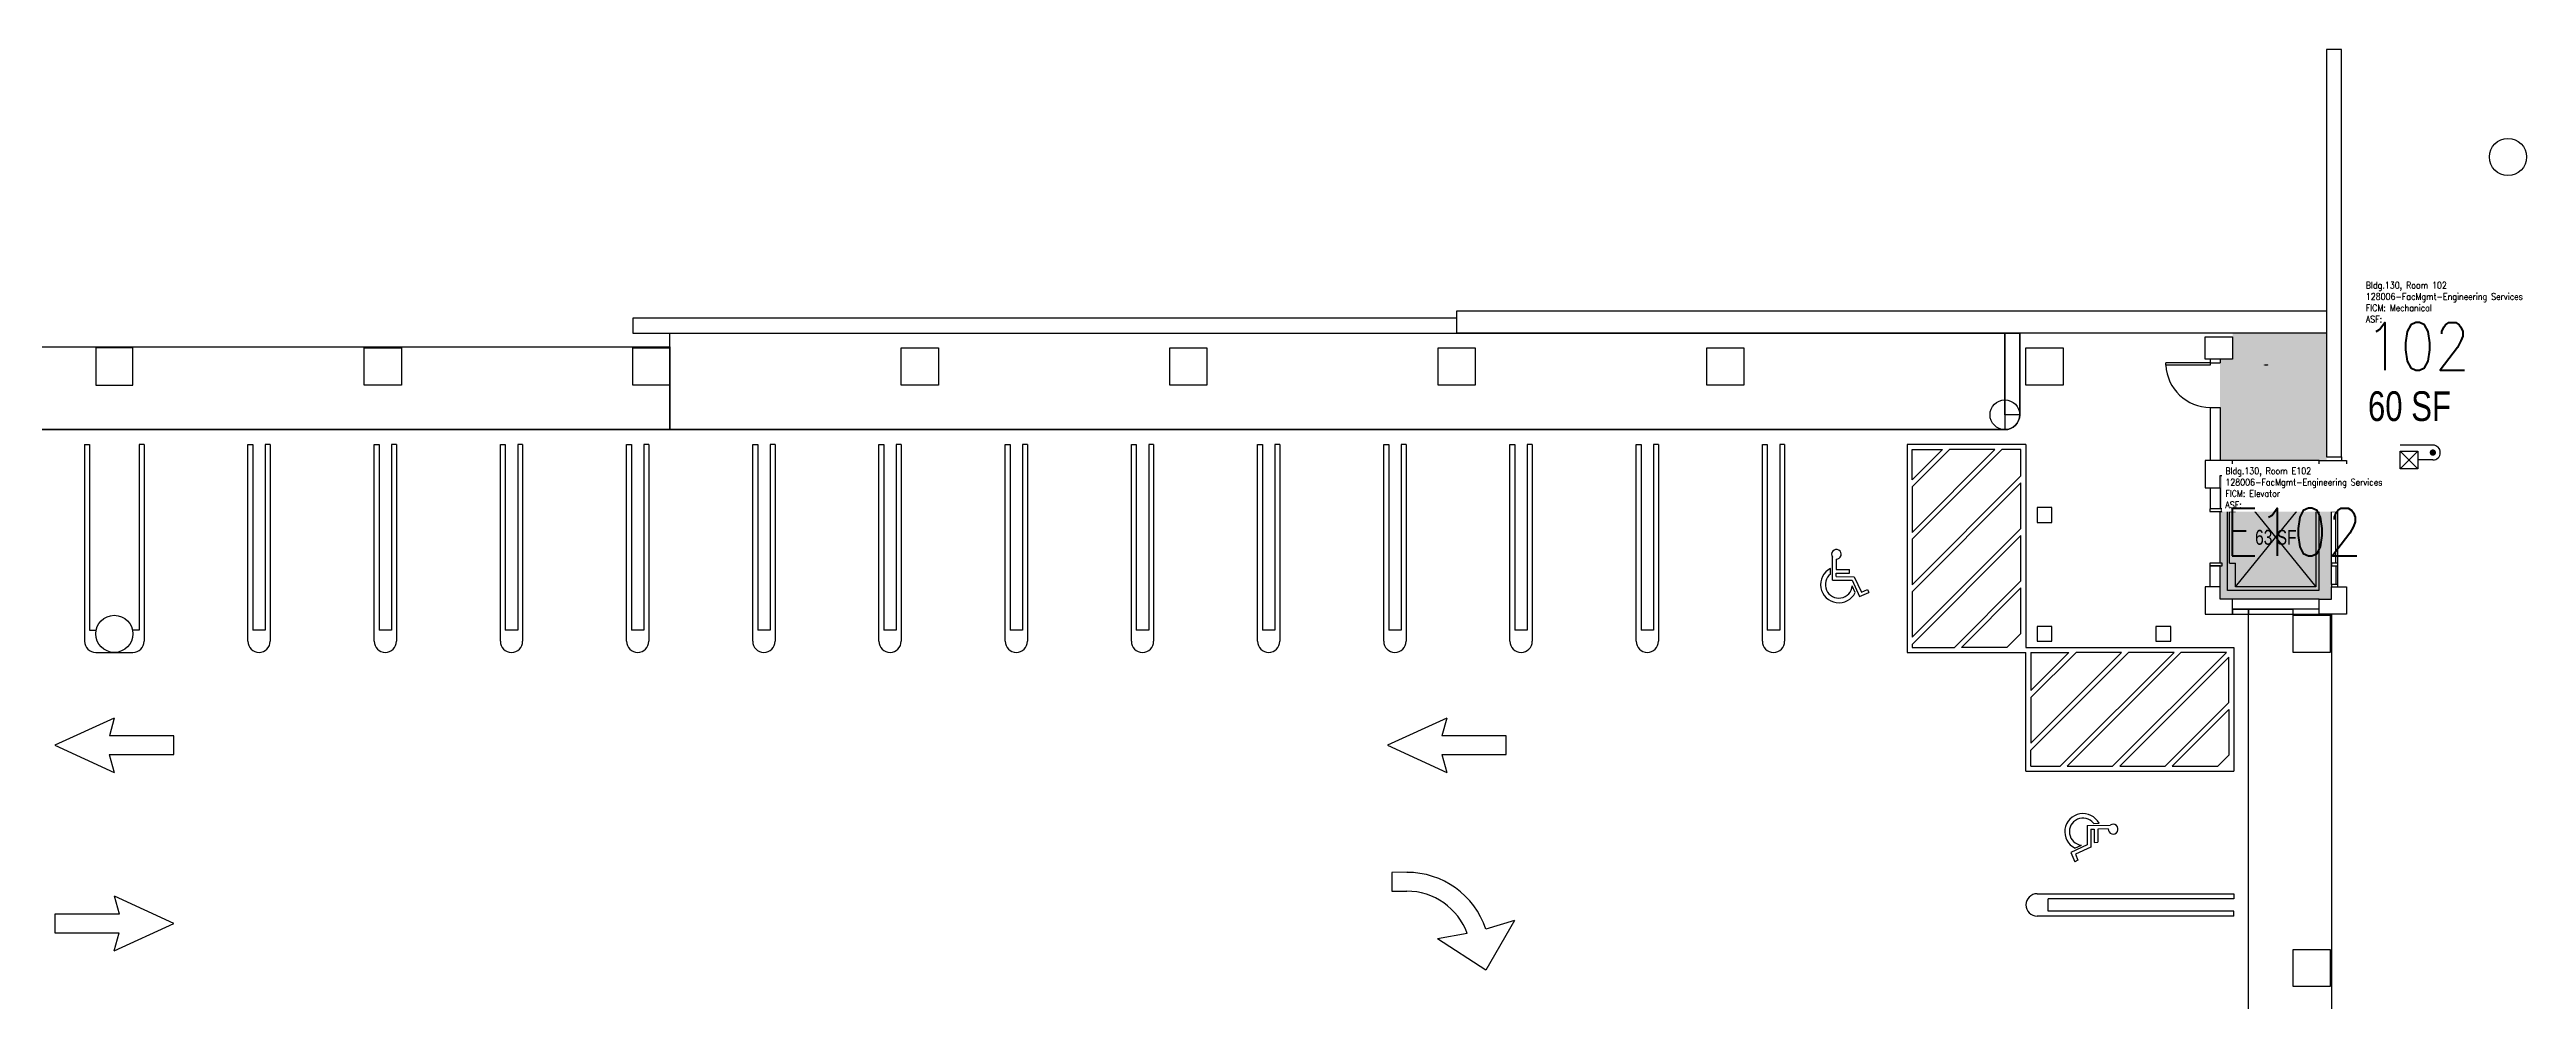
# Model space of a CAD drawing. Header units: inches. Extents: x -1991 to 3847, y -1060 to 4205.
# Drawn here: x 1724 to 3726, y 2811 to 3580 of the extents above; entities that cross this region are included whole.
import ezdxf
from ezdxf.enums import TextEntityAlignment as Align

# ---------------------------------------------------------------- set-up
doc = ezdxf.new("R2010")
doc.units = ezdxf.units.IN
doc.header["$LTSCALE"] = 10
doc.header["$MEASUREMENT"] = 0
doc.layers.get('0').update_dxf_attribs({"linetype": 'CONTINUOUS'})
for name, color, linetype in [('A-COLS', 5, 'CONTINUOUS'), ('A-DOOR', 2, 'CONTINUOUS'), ('A-FLOR', 3, 'CONTINUOUS'), ('A-GLAZ', 1, 'CONTINUOUS'), ('A-GLAZ-SILL', 2, 'CONTINUOUS'), ('A-IDEN-ICON', 4, 'CONTINUOUS'), ('A-IDEN-RNUM', 7, 'CONTINUOUS'), ('A-IDEN-SNUM', 4, 'CONTINUOUS'), ('A-IDEN-VNUM', 4, 'CONTINUOUS'), ('A-WALL', 7, 'CONTINUOUS'), ('AREA-TEXT', 3, 'CONTINUOUS'), ('Rooms-Category-Color', 7, 'CONTINUOUS'), ('Rooms-College-Color', 7, 'CONTINUOUS'), ('Rooms-Department-Color', 7, 'CONTINUOUS'), ('Rooms-Division-Color', 7, 'CONTINUOUS'), ('Rooms-Information', 7, 'CONTINUOUS')]:
    doc.layers.add(name, color=color, linetype=linetype)
doc.styles.add('AREA', font='arial.ttf', dxfattribs={"width": 0.75, "height": 24})
doc.styles.add('ROOMSNUMBER', font='txt.shx', dxfattribs={"height": 0.03})
doc.styles.add('ROOMVNUMBER', font='simplex.shx', dxfattribs={"width": 0.85})

# ---------------------------------------------------------------- blocks, each defined once
blk = doc.blocks.new('CPELEV')
for p, q in [((-0.035, 0.03), (-0.035, -0.08)), ((0.015, 0.03), (0.015, -0.02)), ((0.045, -0.08), (-0.015, -0.02)), ((-0.015, -0.08), (0.045, -0.02)), ((-0.015, -0.02), (0.045, -0.02)), ((-0.015, -0.08), (-0.015, -0.02)), ((0.045, -0.08), (-0.015, -0.08)), ((0.045, -0.02), (0.045, -0.08))]:
    blk.add_line(p, q)
at = {"const_width": 0.0106}
blk.add_lwpolyline([(-0.0153, 0.03, 1), (-0.0047, 0.03, 1)], format="xyb", close=True, dxfattribs=at)
blk.add_arc((-0.01, 0.03), 0.025, 0, 180)

msp = doc.modelspace()

# ---------------------------------------------------------------- hatches: boundary and pattern name
at = {"layer": 'Rooms-Category-Color', "true_color": 0xadadad}
for points in [[(3478, 3248), (3564, 3248), (3564, 3351), (3488, 3351), (3488, 3330), (3478, 3330)], [(3568, 3136), (3478, 3136), (3478, 3236), (3568, 3236)]]:
    msp.add_hatch(color=253, dxfattribs=at).paths.add_polyline_path(points)
at = {"layer": 'Rooms-College-Color', "true_color": 0xadadad}
for points in [[(3478, 3248), (3564, 3248), (3564, 3351), (3488, 3351), (3488, 3330), (3478, 3330)], [(3568, 3136), (3478, 3136), (3478, 3236), (3568, 3236)]]:
    msp.add_hatch(color=253, dxfattribs=at).paths.add_polyline_path(points)
at = {"layer": 'Rooms-Department-Color', "true_color": 0xacacac}
for points in [[(3478, 3248), (3564, 3248), (3564, 3351), (3488, 3351), (3488, 3330), (3478, 3330)], [(3568, 3136), (3478, 3136), (3478, 3236), (3568, 3236)]]:
    msp.add_hatch(color=253, dxfattribs=at).paths.add_polyline_path(points)
at = {"layer": 'Rooms-Division-Color', "true_color": 0xadadad}
for points in [[(3478, 3248), (3564, 3248), (3564, 3351), (3488, 3351), (3488, 3330), (3478, 3330)], [(3568, 3136), (3478, 3136), (3478, 3236), (3568, 3236)]]:
    msp.add_hatch(color=253, dxfattribs=at).paths.add_polyline_path(points)

# ---------------------------------------------------------------- linework, layer by layer
at = {"layer": 'A-COLS'}
for p, q in [((3466, 3348), (3488, 3348)), ((3466, 3330), (3466, 3348)), ((3488, 3348), (3488, 3330)), ((1791, 3339), (1761, 3339)), ((1761, 3339), (1761, 3309)), ((1791, 3309), (1791, 3339)), ((1978, 3309), (1978, 3339)), ((1978, 3339), (2008, 3339)), ((2008, 3339), (2008, 3309)), ((2195, 3309), (2195, 3339)), ((2195, 3339), (2225, 3339)), ((2225, 3339), (2225, 3309)), ((2412, 3309), (2412, 3339)), ((2412, 3339), (2442, 3339)), ((2442, 3339), (2442, 3309)), ((2629, 3309), (2629, 3339)), ((2629, 3339), (2659, 3339)), ((2659, 3339), (2659, 3309)), ((2846, 3309), (2846, 3339)), ((2846, 3339), (2876, 3339)), ((2876, 3339), (2876, 3309)), ((3063, 3309), (3063, 3339)), ((3063, 3339), (3093, 3339)), ((3093, 3339), (3093, 3309)), ((3321, 3309), (3321, 3339)), ((3321, 3339), (3351, 3339)), ((3351, 3339), (3351, 3309)), ((3488, 3330), (3466, 3330)), ((1761, 3309), (1791, 3309)), ((2008, 3309), (1978, 3309)), ((2225, 3309), (2195, 3309)), ((2442, 3309), (2412, 3309)), ((2659, 3309), (2629, 3309)), ((2876, 3309), (2846, 3309)), ((3093, 3309), (3063, 3309)), ((3351, 3309), (3321, 3309)), ((3537, 3093), (3537, 3123)), ((3537, 3123), (3567, 3123)), ((3567, 3123), (3567, 3093)), ((3567, 3093), (3537, 3093)), ((3537, 2823), (3537, 2853)), ((3537, 2853), (3567, 2853)), ((3567, 2853), (3567, 2823)), ((3567, 2823), (3537, 2823))]:
    msp.add_line(p, q, dxfattribs=at)
at = {"layer": 'A-COLS', "linetype": 'Continuous'}
for p, q in [((3466, 3248), (3466, 3226)), ((3488, 3248), (3466, 3248)), ((3488, 3236), (3488, 3248)), ((3558, 3236), (3558, 3248)), ((3558, 3248), (3580, 3248)), ((3580, 3248), (3580, 3226)), ((3466, 3226), (3478, 3226)), ((3478, 3236), (3488, 3236)), ((3478, 3226), (3478, 3236)), ((3568, 3236), (3558, 3236)), ((3568, 3226), (3568, 3236)), ((3580, 3226), (3568, 3226)), ((3478, 3146), (3466, 3146)), ((3466, 3146), (3466, 3124)), ((3478, 3136), (3478, 3146)), ((3568, 3146), (3580, 3146)), ((3568, 3136), (3568, 3146)), ((3580, 3146), (3580, 3124)), ((3466, 3124), (3488, 3124)), ((3488, 3136), (3478, 3136)), ((3488, 3124), (3488, 3136)), ((3558, 3136), (3568, 3136)), ((3558, 3124), (3558, 3136)), ((3580, 3124), (3558, 3124))]:
    msp.add_line(p, q, dxfattribs=at)
for centre in [(3710.6, 3493.3), (1776, 3108)]:
    msp.add_circle(centre, 15, dxfattribs=at)
at = {"layer": 'A-DOOR'}
for p, q in [((3434, 3325), (3434, 3327)), ((3470, 3327), (3434, 3327)), ((3470, 3325), (3434, 3325)), ((3470, 3327), (3470, 3325))]:
    msp.add_line(p, q, dxfattribs=at)
msp.add_arc((3470, 3327), 36, 183.1798, 270, dxfattribs=at)
at = {"layer": 'A-FLOR'}
for p, q in [((2225, 3273), (2225, 3351)), ((2225, 3351), (3304, 3351)), ((3304, 3351), (3304, 3273)), ((3304, 3285), (3304, 3351)), ((3304, 3351), (3316, 3351)), ((3316, 3351), (3316, 3285)), ((1271, 3340), (2225, 3340)), ((2225, 3340), (2225, 3273)), ((3316, 3285), (3304, 3285)), ((2225, 3273), (1271, 3273)), ((3304, 3273), (2225, 3273)), ((1752, 3261), (1756, 3261)), ((1752, 3261), (1752, 3102)), ((1756, 3261), (1756, 3111)), ((1796, 3261), (1796, 3111)), ((1800, 3261), (1796, 3261)), ((1800, 3261), (1800, 3102)), ((1884, 3261), (1888, 3261)), ((1884, 3102), (1884, 3261)), ((1888, 3261), (1888, 3111)), ((1898, 3261), (1898, 3111)), ((1902, 3261), (1898, 3261)), ((1902, 3261), (1902, 3102)), ((1986, 3261), (1990, 3261)), ((1986, 3102), (1986, 3261)), ((1990, 3261), (1990, 3111)), ((2000, 3261), (2000, 3111)), ((2004, 3261), (2000, 3261)), ((2004, 3261), (2004, 3102)), ((2088, 3261), (2092, 3261)), ((2088, 3102), (2088, 3261)), ((2092, 3261), (2092, 3111)), ((2102, 3261), (2102, 3111)), ((2106, 3261), (2102, 3261)), ((2106, 3261), (2106, 3102)), ((2190, 3261), (2194, 3261)), ((2190, 3102), (2190, 3261)), ((2194, 3261), (2194, 3111)), ((2204, 3261), (2204, 3111)), ((2208, 3261), (2204, 3261)), ((2208, 3261), (2208, 3102)), ((2292, 3261), (2296, 3261)), ((2292, 3102), (2292, 3261)), ((2296, 3261), (2296, 3111)), ((2306, 3261), (2306, 3111)), ((2310, 3261), (2306, 3261)), ((2310, 3261), (2310, 3102)), ((2394, 3261), (2398, 3261)), ((2394, 3102), (2394, 3261)), ((2398, 3261), (2398, 3111)), ((2408, 3261), (2408, 3111)), ((2412, 3261), (2408, 3261)), ((2412, 3261), (2412, 3102)), ((2496, 3261), (2500, 3261)), ((2496, 3102), (2496, 3261)), ((2500, 3261), (2500, 3111)), ((2510, 3261), (2510, 3111)), ((2514, 3261), (2510, 3261)), ((2514, 3261), (2514, 3102)), ((2598, 3261), (2602, 3261)), ((2598, 3102), (2598, 3261)), ((2602, 3261), (2602, 3111)), ((2612, 3261), (2612, 3111)), ((2616, 3261), (2612, 3261)), ((2616, 3261), (2616, 3102)), ((2700, 3261), (2704, 3261)), ((2700, 3102), (2700, 3261)), ((2704, 3261), (2704, 3111)), ((2714, 3261), (2714, 3111)), ((2718, 3261), (2714, 3261)), ((2718, 3261), (2718, 3102)), ((2802, 3261), (2806, 3261)), ((2802, 3102), (2802, 3261)), ((2806, 3261), (2806, 3111)), ((2816, 3261), (2816, 3111)), ((2820, 3261), (2816, 3261)), ((2820, 3261), (2820, 3102)), ((2904, 3261), (2908, 3261)), ((2904, 3102), (2904, 3261)), ((2908, 3261), (2908, 3111)), ((2918, 3261), (2918, 3111)), ((2922, 3261), (2918, 3261)), ((2922, 3261), (2922, 3102)), ((3006, 3261), (3010, 3261)), ((3006, 3102), (3006, 3261)), ((3010, 3261), (3010, 3111)), ((3020, 3261), (3020, 3111)), ((3024, 3261), (3020, 3261)), ((3024, 3261), (3024, 3102)), ((3108, 3261), (3112, 3261)), ((3108, 3102), (3108, 3261)), ((3112, 3261), (3112, 3111)), ((3122, 3261), (3122, 3111)), ((3126, 3261), (3122, 3261)), ((3126, 3261), (3126, 3102)), ((3225, 3261), (3225, 3093)), ((3321, 3261), (3225, 3261)), ((3229, 3257), (3253.5, 3257)), ((3229, 3232.5), (3229, 3257)), ((3229, 3232.5), (3253.5, 3257)), ((3229, 3190), (3296, 3257)), ((3229, 3226.8), (3259.2, 3257)), ((3229, 3184.4), (3301.6, 3257)), ((3296, 3257), (3259.2, 3257)), ((3317, 3257), (3301.6, 3257)), ((3317, 3235.6), (3317, 3257)), ((3321, 3261), (3321, 3097)), ((3229, 3147.6), (3317, 3235.6)), ((3229, 3142), (3317, 3230)), ((3229, 3226.8), (3229, 3190)), ((3317, 3193.2), (3317, 3230)), ((3483.8, 3229), (3557.8, 3229)), ((3483.8, 3143), (3483.8, 3229)), ((3557.8, 3229), (3557.8, 3143)), ((3342, 3210), (3330, 3210)), ((3330, 3210), (3330, 3198)), ((3342, 3198), (3342, 3210)), ((3229, 3105.2), (3317, 3193.2)), ((3229, 3099.5), (3317, 3187.5)), ((3229, 3184.4), (3229, 3147.6)), ((3317, 3150.8), (3317, 3187.5)), ((3330, 3198), (3342, 3198)), ((3164.8, 3151.4), (3164.6, 3170)), ((3167.6, 3168.3), (3167.6, 3160)), ((3163.1, 3156.3), (3163, 3160.9)), ((3164.8, 3151.4), (3180.5, 3151.3)), ((3167.6, 3160), (3178.4, 3159.9)), ((3167.7, 3157.1), (3178.5, 3157)), ((3167.7, 3154.3), (3167.7, 3157.1)), ((3167.7, 3154.3), (3182.2, 3154.2)), ((3178.5, 3157), (3178.4, 3159.9)), ((3180.5, 3151.3), (3186.6, 3138.1)), ((3183.1, 3141.4), (3180.6, 3146.7)), ((3182.2, 3154.2), (3188, 3141.8)), ((3188, 3141.8), (3192.9, 3143.9)), ((3192.9, 3143.9), (3194.1, 3141.3)), ((3263.2, 3097), (3317, 3150.8)), ((3268.9, 3097), (3317, 3145.1)), ((3317, 3108.3), (3317, 3145.1)), ((3186.6, 3138.1), (3194.1, 3141.3)), ((3229, 3142), (3229, 3105.2)), ((3557.8, 3143), (3483.8, 3143)), ((3501, 3128), (3488, 3128)), ((3488, 3128), (3488, 3124)), ((3488, 3124), (3501, 3124)), ((3558, 3128), (3501, 3128)), ((3501, 3128), (3501, 3124)), ((3501, 3124), (3501, 3128)), ((3501, 3124), (3568, 3124)), ((3501, 232), (3501, 3124)), ((3501, 3124), (3558, 3124)), ((3558, 3124), (3558, 3128)), ((3568, 3124), (3568, 232)), ((1756, 3111), (1761, 3111)), ((1796, 3111), (1791, 3111)), ((1898, 3111), (1888, 3111)), ((2000, 3111), (1990, 3111)), ((2102, 3111), (2092, 3111)), ((2204, 3111), (2194, 3111)), ((2306, 3111), (2296, 3111)), ((2408, 3111), (2398, 3111)), ((2510, 3111), (2500, 3111)), ((2612, 3111), (2602, 3111)), ((2714, 3111), (2704, 3111)), ((2816, 3111), (2806, 3111)), ((2918, 3111), (2908, 3111)), ((3020, 3111), (3010, 3111)), ((3122, 3111), (3112, 3111)), ((3305.7, 3097), (3317, 3108.3)), ((3342, 3114), (3330, 3114)), ((3330, 3114), (3330, 3102)), ((3342, 3102), (3342, 3114)), ((3438, 3114), (3426, 3114)), ((3426, 3114), (3426, 3102)), ((3438, 3102), (3438, 3114)), ((1761, 3093), (1791, 3093)), ((3225, 3093), (3321, 3093)), ((3229, 3099.5), (3229, 3097)), ((3229, 3097), (3263.2, 3097)), ((3305.7, 3097), (3268.9, 3097)), ((3321, 3097), (3489, 3097)), ((3321, 2997), (3321, 3093)), ((3325, 3093), (3355.8, 3093)), ((3325, 3093), (3325, 3062.2)), ((3325, 3062.2), (3355.8, 3093)), ((3325, 3019.7), (3398.3, 3093)), ((3325, 3056.5), (3361.5, 3093)), ((3325, 3014.1), (3403.9, 3093)), ((3330, 3102), (3342, 3102)), ((3348.7, 3001), (3440.7, 3093)), ((3354.3, 3001), (3446.3, 3093)), ((3398.3, 3093), (3361.5, 3093)), ((3391.1, 3001), (3483.1, 3093)), ((3396.8, 3001), (3485, 3089.2)), ((3440.7, 3093), (3403.9, 3093)), ((3426, 3102), (3438, 3102)), ((3483.1, 3093), (3446.3, 3093)), ((3485, 3052.5), (3485, 3089.2)), ((3489, 3097), (3489, 2997)), ((3325, 3056.5), (3325, 3019.7)), ((3433.5, 3001), (3485, 3052.5)), ((3439.2, 3001), (3485, 3046.8)), ((3485, 3046.8), (3485, 3010)), ((1776, 3040), (1728, 3018)), ((1776, 3040), (1772, 3025.5)), ((1824, 3025.5), (1772, 3025.5)), ((1824, 3010.5), (1824, 3025.5)), ((2853, 3040), (2805, 3018)), ((2853, 3040), (2849, 3025.5)), ((2901, 3025.5), (2849, 3025.5)), ((2901, 3010.5), (2901, 3025.5)), ((1728, 3018), (1775.9, 2996)), ((1771.9, 3010.5), (1775.9, 2996)), ((1771.9, 3010.5), (1824, 3010.5)), ((2805, 3018), (2852.9, 2996)), ((2848.9, 3010.5), (2852.9, 2996)), ((2848.9, 3010.5), (2901, 3010.5)), ((3325, 3001), (3325, 3014.1)), ((3476, 3001), (3485, 3010)), ((3321, 2997), (3489, 2997)), ((3325, 3001), (3348.7, 3001)), ((3354.3, 3001), (3391.1, 3001)), ((3396.8, 3001), (3433.5, 3001)), ((3439.2, 3001), (3476, 3001)), ((3370.6, 2953.2), (3370.5, 2937.5)), ((3370.6, 2953.2), (3389.2, 2953.4)), ((3373.5, 2950.3), (3373.4, 2935.7)), ((3373.5, 2950.3), (3376.3, 2950.3)), ((3375.6, 2954.9), (3380.1, 2955)), ((3376.3, 2950.3), (3376.2, 2939.5)), ((3387.6, 2950.4), (3379.2, 2950.3)), ((3379.2, 2950.3), (3379.2, 2939.6)), ((3370.5, 2937.5), (3357.3, 2931.4)), ((3357.3, 2931.4), (3360.6, 2923.9)), ((3360.6, 2934.9), (3366, 2937.3)), ((3363.1, 2925.1), (3360.6, 2923.9)), ((3373.4, 2935.7), (3361, 2930)), ((3361, 2930), (3363.1, 2925.1)), ((3376.2, 2939.5), (3379.2, 2939.6)), ((2820.8, 2915.4), (2808.6, 2915.3)), ((2808.6, 2915.3), (2808.6, 2900.1)), ((1824, 2874), (1776.1, 2896)), ((1780.1, 2881.5), (1776.1, 2896)), ((2808.6, 2900.1), (2820.6, 2900.1)), ((3330, 2898), (3489, 2898)), ((3339, 2884), (3339, 2894)), ((3489, 2894), (3339, 2894)), ((3489, 2884), (3339, 2884)), ((3489, 2898), (3489, 2894)), ((3489, 2880), (3489, 2884)), ((1780.1, 2881.5), (1728, 2881.5)), ((1728, 2881.5), (1728, 2866.5)), ((1728, 2866.5), (1780, 2866.5)), ((1776, 2852), (1824, 2874)), ((1776, 2852), (1780, 2866.5)), ((2869.5, 2865.8), (2845.5, 2861.6)), ((2907.6, 2876.3), (2884.5, 2869.4)), ((2907.6, 2876.3), (2884.6, 2836.3)), ((3489, 2880), (3330, 2880)), ((2884.6, 2836.3), (2845.5, 2861.6))]:
    msp.add_line(p, q, dxfattribs=at)
at = {"layer": 'A-FLOR', "linetype": 'Continuous'}
for p, q in [((3316, 3285), (3316, 3351)), ((1271, 3273), (3304, 3273)), ((3490.3, 3226), (3555.3, 3146)), ((3490.3, 3146), (3555.3, 3226)), ((3490.3, 3207), (3490.3, 3226)), ((3490.3, 3226), (3555.3, 3226)), ((3555.3, 3226), (3555.3, 3146)), ((3478, 3165), (3478, 3207)), ((3485.6, 3207), (3490.3, 3207)), ((3485.6, 3165), (3485.6, 3207)), ((3485.6, 3165), (3490.3, 3165)), ((3490.3, 3146), (3490.3, 3165)), ((3555.3, 3146), (3490.3, 3146)), ((3488, 3124), (3501, 3124)), ((3501, 232), (3501, 3124))]:
    msp.add_line(p, q, dxfattribs=at)
msp.add_circle((3304, 3285), 12, dxfattribs=at)
msp.add_arc((3304, 3285), 12, 270, 0, dxfattribs=at)
at = {"layer": 'A-FLOR'}
for centre, radius, start, end in [((3167.8, 3172.3), 3.94, 266.4038, 215.8453), ((3169.8, 3147.8), 14.7, 117.6345, 334.1326), ((3169.8, 3147.8), 10.9, 128.171, 354.6043), ((1761, 3102), 9, 180, 270), ((1791, 3102), 9, 270, 0), ((1893, 3102), 9, 180, 0), ((1995, 3102), 9, 180, 0), ((2097, 3102), 9, 180, 0), ((2199, 3102), 9, 180, 0), ((2301, 3102), 9, 180, 0), ((2403, 3102), 9, 180, 0), ((2505, 3102), 9, 180, 0), ((2607, 3102), 9, 180, 0), ((2709, 3102), 9, 180, 0), ((2811, 3102), 9, 180, 0), ((2913, 3102), 9, 180, 0), ((3015, 3102), 9, 180, 0), ((3117, 3102), 9, 180, 0), ((3367.1, 2948.1), 14.7, 27.6345, 244.1326), ((3367, 2948.2), 10.9, 38.171, 264.6043), ((3391.5, 2950.2), 3.94, 176.4038, 125.8453), ((2820.9, 2848.3), 67, 18.3509, 90.3043), ((2820.6, 2848.1), 52, 19.8876, 90), ((3330, 2889), 9, 90, 180), ((3330, 2889), 9, 180, 270)]:
    msp.add_arc(centre, radius, start, end, dxfattribs=at)
at = {"layer": 'A-GLAZ'}
for p, q in [((3571.4, 3224), (3571.4, 3209)), ((3571.4, 3165), (3571.4, 3207)), ((3571.4, 3163), (3571.4, 3148))]:
    msp.add_line(p, q, dxfattribs=at)
at = {"layer": 'A-GLAZ-SILL'}
for p, q in [((3573, 3226), (3568, 3226)), ((3568, 3226), (3568, 3224)), ((3568, 3148), (3568, 3224)), ((3568, 3224), (3573, 3224)), ((3573, 3224), (3573, 3226)), ((3573, 3148), (3573, 3224)), ((3573, 3209), (3568, 3209)), ((3568, 3209), (3568, 3207)), ((3568, 3207), (3573, 3207)), ((3573, 3207), (3573, 3209)), ((3573, 3165), (3568, 3165)), ((3568, 3165), (3568, 3163)), ((3573, 3163), (3573, 3165)), ((3568, 3163), (3573, 3163)), ((3573, 3148), (3568, 3148)), ((3568, 3148), (3568, 3146)), ((3568, 3146), (3573, 3146)), ((3573, 3146), (3573, 3148))]:
    msp.add_line(p, q, dxfattribs=at)
at = {"layer": 'A-WALL'}
for p, q in [((3576, 3580.1), (3564, 3580.1)), ((3564, 3580.1), (3564, 3251)), ((3576, 3251), (3576, 3580.1)), ((2861, 3369), (3564, 3369)), ((2861, 3351), (2861, 3369)), ((3564, 3369), (3564, 3351)), ((2861, 3363), (2195, 3363)), ((2195, 3363), (2195, 3351)), ((2195, 3351), (2861, 3351)), ((2861, 3351), (2861, 3363)), ((3564, 3351), (2861, 3351)), ((3564, 3251), (3576, 3251)), ((3479.7, 3209), (3469.7, 3209)), ((3469.7, 3209), (3469.7, 3207)), ((3469.7, 3207), (3479.7, 3207)), ((3479.7, 3207), (3479.7, 3209)), ((3479.7, 3165), (3469.7, 3165)), ((3469.7, 3165), (3469.7, 3163)), ((3479.7, 3163), (3479.7, 3165)), ((3469.7, 3163), (3479.7, 3163))]:
    msp.add_line(p, q, dxfattribs=at)
at = {"layer": 'A-WALL', "linetype": 'Continuous'}
for p, q in [((3470, 3330), (3470, 3327)), ((3470, 3327), (3478, 3327)), ((3478, 3330), (3478, 3327)), ((3470, 3291), (3470, 3248)), ((3470, 3291), (3478, 3291)), ((3478, 3291), (3478, 3248)), ((3558, 3248), (3488, 3248)), ((3564, 3251), (3576, 3251)), ((3576, 3251), (3576, 3248)), ((3470, 3226), (3470, 3209)), ((3478, 3226), (3478, 3209)), ((3558, 3236), (3488, 3236)), ((3478, 3209), (3470, 3209)), ((3470, 3146), (3470, 3163)), ((3478, 3163), (3470, 3163)), ((3478, 3146), (3478, 3163)), ((3558, 3136), (3488, 3136)), ((3488, 3128), (3537, 3128)), ((3537, 3123), (3537, 3128))]:
    msp.add_line(p, q, dxfattribs=at)

# ---------------------------------------------------------------- block references
at = {"layer": 'A-IDEN-ICON', "xscale": 240, "yscale": 240, "zscale": 240, "rotation": 270}
msp.add_blockref('CPELEV', (3642.7, 3252.1), dxfattribs=at)

# ---------------------------------------------------------------- texts
at = {"layer": 'A-IDEN-RNUM', "style": 'ROOMSNUMBER'}
for s, p in [('0102-00', (3513.4, 3325.1)), ('E102-00', (3515.4, 3191.5))]:
    msp.add_text(s, height=0.36, rotation=360, dxfattribs=at).set_placement(p)
at = {"layer": 'A-IDEN-SNUM', "style": 'ROOMSNUMBER'}
for s, p in [('1300010200', (3513.4, 3325.1)), ('1300E10200', (3515.4, 3191.5))]:
    msp.add_text(s, height=0.36, rotation=360, dxfattribs=at).set_placement(p)
at = {"layer": 'A-IDEN-VNUM', "char_height": 38.4, "width": 82.003, "attachment_point": 1, "style": 'ROOMVNUMBER'}
for s, insert in [('102', (3595.7, 3359.5)), ('E102', (3482.2, 3209.5))]:
    msp.add_mtext(s, dxfattribs=dict(at, insert=insert))
at = {"layer": 'AREA-TEXT', "style": 'AREA', "width": 0.75}
for s, height, p in [('60 SF', 24, (3631, 3292)), ('63 SF', 12, (3523, 3186))]:
    msp.add_text(s, height=height, dxfattribs=at).set_placement(p, align=Align.MIDDLE_CENTER)

# ---------------------------------------------------------------- next in the draw order: texts
at = {"layer": 'Rooms-Information', "char_height": 5.486, "width": 122.88, "attachment_point": 7, "style": 'ROOMVNUMBER', "bg_fill": 3, "box_fill_scale": 1.5, "bg_fill_color": 256, "bg_fill_true_color": 13158600, "bg_fill_transparency": 0}
for s, insert in [('Bldg.130, Room 102^M^J128006-FacMgmt-Engineering Services^M^JFICM: Mechanical^M^JASF: ', (3595.7, 3359.5)), ('Bldg.130, Room E102^M^J128006-FacMgmt-Engineering Services^M^JFICM: Elevator^M^JASF: ', (3482.2, 3209.5))]:
    msp.add_mtext(s, dxfattribs=dict(at, insert=insert))

doc.saveas('drawing.dxf')
